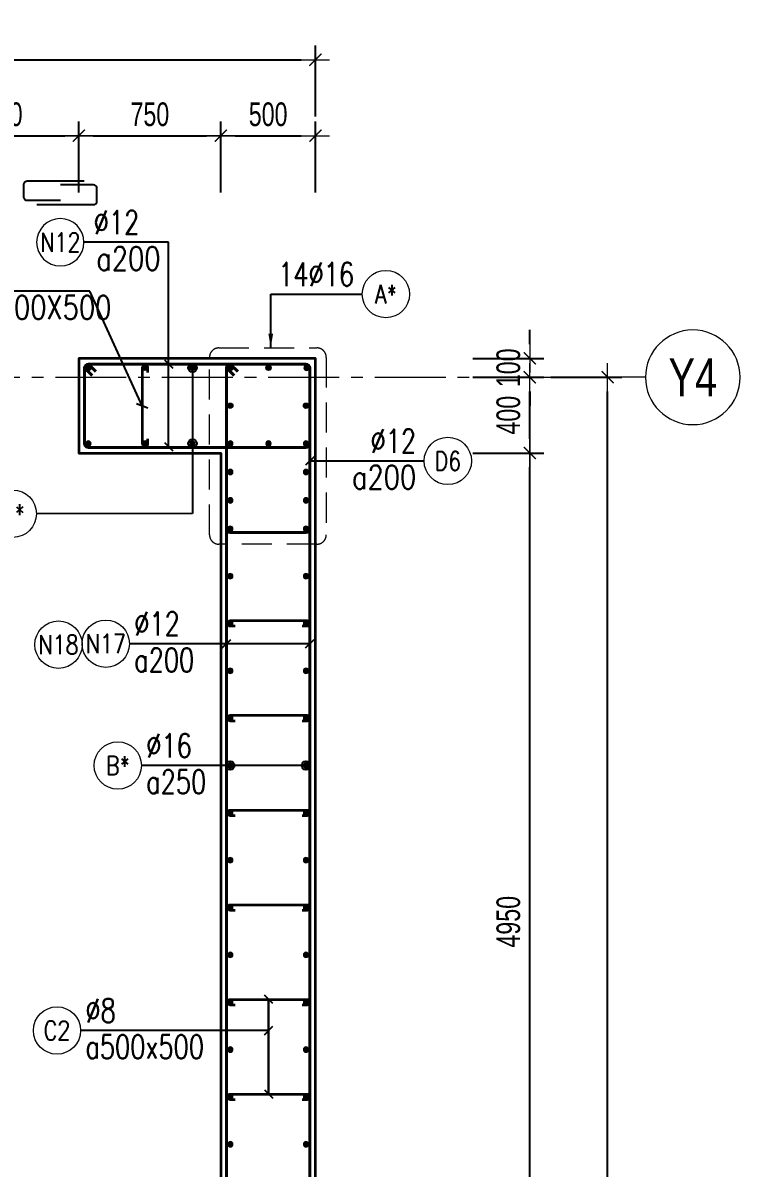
# Model space of a CAD drawing. Header units: millimetres. Extents: x 738475 to 1279438, y -34239 to 156422.
# Drawn here: x 1074526 to 1078316, y 92980 to 99027 of the extents above; entities that cross this region are included whole.
import ezdxf
from ezdxf.enums import TextEntityAlignment as Align

# ---------------------------------------------------------------- set-up
doc = ezdxf.new("R2010")
doc.units = ezdxf.units.MM
doc.header["$MEASUREMENT"] = 0
for name, pattern in [('HIDDEN2', [4.7625, 3.175, -1.5875]), ('HT_Dim Grid$0$CENTER2', [1.125, 0.75, -0.125, 0.125, -0.125]), ('HT_Grid$0$CENTER2', [1.125, 0.75, -0.125, 0.125, -0.125])]:
    doc.linetypes.add(name, pattern=pattern)
doc.layers.get('0').update_dxf_attribs({"lineweight": 20})
doc.layers.get('Defpoints').update_dxf_attribs({"color": 151, "lineweight": 9})
for name, color, linetype, lineweight in [('HT_Dim Grid$0$NDC_S_AXIS', 5, 'HT_Dim Grid$0$CENTER2', 13), ('HT_Dim Grid$0$NDC_S_SYMBOL', 1, 'Continuous', 15), ('HT_Dim Grid$0$NDC_S_TEXT SYMBOL', 7, 'Continuous', 20), ('HT_Grid$0$NDC_S_AXIS', 5, 'HT_Grid$0$CENTER2', 13), ('KC-LEADER', 153, 'Continuous', 18), ('KC-THEP', 6, 'Continuous', 40), ('NDC_S_DIM', 1, 'Continuous', 15), ('NDC_S_HIDDEN', 8, 'HIDDEN2', 13), ('NDC_S_LEADER', 1, 'Continuous', 15), ('NDC_S_REBAR', 4, 'Continuous', 35), ('NDC_S_STIRRUP', 4, 'Continuous', 40), ('NDC_S_VN TEXT', 7, 'Continuous', 20), ('NDC_S_WALL', 6, 'Continuous', 35)]:
    doc.layers.add(name, color=color, linetype=linetype, lineweight=lineweight)
doc.layers.add('Leader', color=6, linetype='Continuous')
doc.layers.add('Ligature', color=1, linetype='Continuous')
doc.styles.add('HT_Dim Grid$0$NDC_ANNO', font='', dxfattribs={"width": 0.8})
doc.styles.add('NDC_DIM', font='', dxfattribs={"width": 0.75})
doc.styles.add('NDC_EN TXT', font='romans.shx', dxfattribs={"width": 0.8})
doc.styles.get('HT_Dim Grid$0$NDC_ANNO').set_extended_font_data('Dotum')
doc.styles.get('NDC_DIM').set_extended_font_data('Dotum')
doc.dimstyles.new('NDC_dim_30', dxfattribs={"dimscale": 30, "dimtxt": 2.5, "dimasz": 1.5, "dimexe": 1.5, "dimexo": 2.5, "dimgap": 1, "dimtad": 1, "dimdec": 0, "dimzin": 0, "dimdsep": 46, "dimtxsty": 'NDC_DIM', "dimblk": 'DIMMARK', "dimcen": 0.09, "dimdle": 1.2, "dimclrd": 1, "dimclre": 1, "dimclrt": 3, "dimadec": 0, "dimazin": 0, "dimtfac": 1, "dimtdec": 0, "dimtix": 1, "dimtofl": 0, "dimtmove": 0, "dimatfit": 3, "dimfxl": 6, "dimfxlon": 1, "dimtolj": 1, "dimtzin": 0, "dimarcsym": 0})
doc.dimstyles.new('NDC_dim_50', dxfattribs={"dimscale": 50, "dimtxt": 2.5, "dimasz": 1.5, "dimexe": 1.5, "dimexo": 2.5, "dimgap": 1, "dimtad": 1, "dimdec": 0, "dimzin": 0, "dimdsep": 46, "dimtxsty": 'NDC_DIM', "dimblk": 'DIMMARK', "dimcen": 0.09, "dimdle": 1.2, "dimclrd": 1, "dimclre": 1, "dimclrt": 3, "dimadec": 0, "dimazin": 0, "dimtfac": 1, "dimtdec": 0, "dimtix": 1, "dimtofl": 0, "dimtmove": 0, "dimatfit": 3, "dimfxl": 6, "dimfxlon": 1, "dimtolj": 1, "dimtzin": 0, "dimarcsym": 0})

# ---------------------------------------------------------------- blocks, each defined once
blk = doc.blocks.new('THEP')
at = {"layer": 'KC-LEADER', "color": 6}
blk.add_circle((0, 0), 14, dxfattribs=at)
at = {"layer": 'KC-THEP'}
for p, q in [((-14, 0), (14, 0)), ((9.9, 9.9), (-9.9, -9.9)), ((-9.9, 9.9), (9.9, -9.9)), ((0, 14), (0, -14))]:
    blk.add_line(p, q, dxfattribs=at)
blk = doc.blocks.new('*U10')
blk.add_circle((2.5, 0), 2.5)
at = {"layer": 'NDC_S_VN TEXT', "color": 3, "style": 'NDC_EN TXT'}
for tag, width, p in [('DK2', 0.75, (-0.85, 0.85)), ('KC2', 0.8, (-0.85, -2.97))]:
    blk.add_attdef(tag, text='', height=2.5, dxfattribs=dict(at, width=width)).set_placement(p, align=Align.RIGHT)
at = {"layer": 'NDC_S_VN TEXT', "color": 7, "style": 'NDC_EN TXT', "width": 0.8}
blk.add_attdef('SH3', text='', height=2, dxfattribs=at).set_placement((2.5, 0), align=Align.MIDDLE)
blk = doc.blocks.new('DIMMARK')
at = {"layer": 'NDC_S_DIM', "color": 1}
blk.add_line((-1.5, 0), (1, 0), dxfattribs=at)
at = {"layer": 'NDC_S_DIM', "color": 2, "const_width": 0.1}
blk.add_lwpolyline([(-0.424, -0.424), (0.424, 0.424)], dxfattribs=at)
blk = doc.blocks.new('*U9')
blk.add_circle((2.5, 0), 2.5)
at = {"layer": 'NDC_S_VN TEXT', "color": 3, "style": 'NDC_EN TXT', "width": 0.75}
blk.add_attdef('DK2', text='', height=2.5, dxfattribs=at).set_placement((-0.85, 0.85), align=Align.RIGHT)
at = {"layer": 'NDC_S_VN TEXT', "color": 7, "style": 'NDC_EN TXT', "width": 0.8}
blk.add_attdef('SH3', text='', height=2, dxfattribs=at).set_placement((2.5, 0), align=Align.MIDDLE)
blk = doc.blocks.new('A$C72321851')
at = {"layer": 'Ligature'}
for points in [[(-60.9, -129.3), (-60.9, 170.9, -0.414214), (-43.3, 188.5), (25.8, 188.5, -0.414214), (43.4, 170.9), (43.4, -4.3)], [(-39.7, -4.3), (-39.7, -179.5, 0.414214), (-22.1, -197.1), (47, -197.1, 0.414214), (64.6, -179.5), (64.6, 120.7)]]:
    blk.add_lwpolyline(points, format="xyb", dxfattribs=at)
blk = doc.blocks.new('*U11')
blk.add_circle((-2.5, 0), 2.5)
at = {"layer": 'NDC_S_VN TEXT', "color": 3, "style": 'NDC_EN TXT', "width": 0.75}
for tag, p in [('DK1', (0.5, 0.85)), ('KC1', (0.5, -2.97))]:
    blk.add_attdef(tag, p, '', height=2.5, dxfattribs=at)
at = {"layer": 'NDC_S_VN TEXT', "color": 7, "style": 'NDC_EN TXT', "width": 0.8}
blk.add_attdef('SH2', text='', height=2, dxfattribs=at).set_placement((-2.5, 0), align=Align.MIDDLE)
blk = doc.blocks.new('*U12')
blk.add_circle((-2.5, 0), 2.5)
at = {"layer": 'NDC_S_VN TEXT', "color": 3, "style": 'NDC_EN TXT', "width": 0.75}
for tag, p in [('DK1', (0.5, 0.85)), ('KC1', (0.5, -2.97))]:
    blk.add_attdef(tag, p, '', height=2.5, dxfattribs=at)
at = {"layer": 'NDC_S_VN TEXT', "color": 7, "style": 'NDC_EN TXT', "width": 0.8}
blk.add_attdef('SH2', text='', height=2, dxfattribs=at).set_placement((-2.5, 0), align=Align.MIDDLE)
blk = doc.blocks.new('*D1254')
at = {"layer": 'Defpoints', "color": 0, "ltscale": 200, "transparency": 16777216}
for p in [(1074821.7, 98431.5), (1074021.7, 96755.8), (1074821.7, 96755.8)]:
    blk.add_point(p, dxfattribs=at)
at = {"layer": 'NDC_S_DIM', "color": 1, "lineweight": -2, "ltscale": 200, "transparency": 16777216}
for p, q in [((1074021.7, 98131.5), (1074021.7, 98506.5)), ((1074821.7, 98131.5), (1074821.7, 98506.5)), ((1074096.7, 98431.5), (1074746.7, 98431.5))]:
    blk.add_line(p, q, dxfattribs=at)
at = {"layer": 'NDC_S_DIM', "color": 1, "lineweight": -2, "ltscale": 200, "transparency": 16777216, "xscale": 75, "yscale": 75, "zscale": 75, "rotation": 180}
blk.add_blockref('DIMMARK', (1074021.7, 98431.5), dxfattribs=at)
at = {"layer": 'NDC_S_DIM', "color": 1, "lineweight": -2, "ltscale": 200, "transparency": 16777216, "xscale": 75, "yscale": 75, "zscale": 75}
blk.add_blockref('DIMMARK', (1074821.7, 98431.5), dxfattribs=at)
at = {"layer": 'NDC_S_DIM', "color": 3, "ltscale": 200, "transparency": 16777216, "insert": (1074421.7, 98544.1), "char_height": 125, "attachment_point": 5, "style": 'NDC_DIM'}
blk.add_mtext('\\A1;800', dxfattribs=at)
blk = doc.blocks.new('*D1255')
at = {"layer": 'Defpoints', "color": 0, "ltscale": 200, "transparency": 16777216}
for p in [(1075571.7, 98431.5), (1074821.7, 96755.8), (1075571.7, 96755.8)]:
    blk.add_point(p, dxfattribs=at)
at = {"layer": 'NDC_S_DIM', "color": 1, "lineweight": -2, "ltscale": 200, "transparency": 16777216}
for p, q in [((1074821.7, 98131.5), (1074821.7, 98506.5)), ((1075571.7, 98131.5), (1075571.7, 98506.5)), ((1074896.7, 98431.5), (1075496.7, 98431.5))]:
    blk.add_line(p, q, dxfattribs=at)
at = {"layer": 'NDC_S_DIM', "color": 1, "lineweight": -2, "ltscale": 200, "transparency": 16777216, "xscale": 75, "yscale": 75, "zscale": 75, "rotation": 180}
blk.add_blockref('DIMMARK', (1074821.7, 98431.5), dxfattribs=at)
at = {"layer": 'NDC_S_DIM', "color": 1, "lineweight": -2, "ltscale": 200, "transparency": 16777216, "xscale": 75, "yscale": 75, "zscale": 75}
blk.add_blockref('DIMMARK', (1075571.7, 98431.5), dxfattribs=at)
at = {"layer": 'NDC_S_DIM', "color": 3, "ltscale": 200, "transparency": 16777216, "insert": (1075196.7, 98544.1), "char_height": 125, "attachment_point": 5, "style": 'NDC_DIM'}
blk.add_mtext('\\A1;750', dxfattribs=at)
blk = doc.blocks.new('*D1256')
at = {"layer": 'Defpoints', "color": 0, "ltscale": 200, "transparency": 16777216}
for p in [(1076071.7, 98431.5), (1075571.7, 96755.8), (1076071.7, 96714.1)]:
    blk.add_point(p, dxfattribs=at)
at = {"layer": 'NDC_S_DIM', "color": 1, "lineweight": -2, "ltscale": 200, "transparency": 16777216}
for p, q in [((1075571.7, 98131.5), (1075571.7, 98506.5)), ((1076071.7, 98131.5), (1076071.7, 98506.5)), ((1075646.7, 98431.5), (1075996.7, 98431.5))]:
    blk.add_line(p, q, dxfattribs=at)
at = {"layer": 'NDC_S_DIM', "color": 1, "lineweight": -2, "ltscale": 200, "transparency": 16777216, "xscale": 75, "yscale": 75, "zscale": 75, "rotation": 180}
blk.add_blockref('DIMMARK', (1075571.7, 98431.5), dxfattribs=at)
at = {"layer": 'NDC_S_DIM', "color": 1, "lineweight": -2, "ltscale": 200, "transparency": 16777216, "xscale": 75, "yscale": 75, "zscale": 75}
blk.add_blockref('DIMMARK', (1076071.7, 98431.5), dxfattribs=at)
at = {"layer": 'NDC_S_DIM', "color": 3, "ltscale": 200, "transparency": 16777216, "insert": (1075821.7, 98544.1), "char_height": 125, "attachment_point": 5, "style": 'NDC_DIM'}
blk.add_mtext('\\A1;500', dxfattribs=at)
blk = doc.blocks.new('*D1266')
at = {"layer": 'Defpoints', "color": 0, "ltscale": 200, "transparency": 16777216}
for p in [(1075571.7, 96755.8), (1077204, 96755.8), (1075571.7, 91805.8)]:
    blk.add_point(p, dxfattribs=at)
at = {"layer": 'NDC_S_DIM', "color": 1, "lineweight": -2, "ltscale": 200, "transparency": 16777216}
for p, q in [((1076904, 96755.8), (1077279, 96755.8)), ((1077204, 91880.8), (1077204, 96680.8)), ((1076904, 91805.8), (1077279, 91805.8))]:
    blk.add_line(p, q, dxfattribs=at)
at = {"layer": 'NDC_S_DIM', "color": 1, "lineweight": -2, "ltscale": 200, "transparency": 16777216, "xscale": 75, "yscale": 75, "zscale": 75}
for p, rotation in [((1077204, 96755.8), 90), ((1077204, 91805.8), 270)]:
    blk.add_blockref('DIMMARK', p, dxfattribs=dict(at, rotation=rotation))
at = {"layer": 'NDC_S_DIM', "color": 3, "ltscale": 200, "transparency": 16777216, "insert": (1077091.4, 94280.8), "char_height": 125, "attachment_point": 5, "rotation": 90, "style": 'NDC_DIM'}
blk.add_mtext('\\A1;4950', dxfattribs=at)
blk = doc.blocks.new('*D1267')
at = {"layer": 'Defpoints', "color": 0, "ltscale": 200, "transparency": 16777216}
for p in [(1075571.7, 97155.8), (1077204, 97155.8), (1075571.7, 96755.8)]:
    blk.add_point(p, dxfattribs=at)
at = {"layer": 'NDC_S_DIM', "color": 1, "lineweight": -2, "ltscale": 200, "transparency": 16777216}
for p, q in [((1076904, 97155.8), (1077279, 97155.8)), ((1077204, 96830.8), (1077204, 97080.8)), ((1076904, 96755.8), (1077279, 96755.8))]:
    blk.add_line(p, q, dxfattribs=at)
at = {"layer": 'NDC_S_DIM', "color": 1, "lineweight": -2, "ltscale": 200, "transparency": 16777216, "xscale": 75, "yscale": 75, "zscale": 75}
for p, rotation in [((1077204, 97155.8), 90), ((1077204, 96755.8), 270)]:
    blk.add_blockref('DIMMARK', p, dxfattribs=dict(at, rotation=rotation))
at = {"layer": 'NDC_S_DIM', "color": 3, "ltscale": 200, "transparency": 16777216, "insert": (1077091.4, 96955.8), "char_height": 125, "attachment_point": 5, "rotation": 90, "style": 'NDC_DIM'}
blk.add_mtext('\\A1;400', dxfattribs=at)
blk = doc.blocks.new('*D1268')
at = {"layer": 'Defpoints', "color": 0, "ltscale": 200, "transparency": 16777216}
for p in [(1076865.1, 97155.8), (1077615.7, 97155.8), (1076865.1, 88155.8)]:
    blk.add_point(p, dxfattribs=at)
at = {"layer": 'NDC_S_DIM', "color": 1, "lineweight": -2, "ltscale": 200, "transparency": 16777216}
for p, q in [((1077315.7, 97155.8), (1077690.7, 97155.8)), ((1077615.7, 88230.8), (1077615.7, 97080.8)), ((1077315.7, 88155.8), (1077690.7, 88155.8))]:
    blk.add_line(p, q, dxfattribs=at)
at = {"layer": 'NDC_S_DIM', "color": 1, "lineweight": -2, "ltscale": 200, "transparency": 16777216, "xscale": 75, "yscale": 75, "zscale": 75}
for p, rotation in [((1077615.7, 97155.8), 90), ((1077615.7, 88155.8), 270)]:
    blk.add_blockref('DIMMARK', p, dxfattribs=dict(at, rotation=rotation))
at = {"layer": 'NDC_S_DIM', "color": 3, "ltscale": 200, "transparency": 16777216, "insert": (1077503.1, 92655.8), "char_height": 125, "attachment_point": 5, "rotation": 90, "style": 'NDC_DIM'}
blk.add_mtext('\\A1;9000', dxfattribs=at)
blk = doc.blocks.new('*U20')
at = {"layer": 'HT_Dim Grid$0$NDC_S_SYMBOL'}
blk.add_line((5, 0), (9, 0), dxfattribs=at)
blk.add_circle((0, 0), 5, dxfattribs=at)
at = {"layer": 'HT_Dim Grid$0$NDC_S_TEXT SYMBOL', "color": 7, "style": 'HT_Dim Grid$0$NDC_ANNO', "width": 0.8}
blk.add_attdef('GRID', text='', height=4, rotation=270, dxfattribs=at).set_placement((0, 0), align=Align.MIDDLE)
blk = doc.blocks.new('*D1269')
at = {"layer": 'Defpoints', "color": 0, "ltscale": 200, "transparency": 16777216}
for p in [(1075978.5, 97255.8), (1077204, 97255.8), (1075571.7, 97155.8)]:
    blk.add_point(p, dxfattribs=at)
at = {"layer": 'NDC_S_DIM', "color": 1, "lineweight": -2, "ltscale": 200, "transparency": 16777216}
for p, q in [((1077204, 97330.8), (1077204, 97405.8)), ((1076904, 97255.8), (1077279, 97255.8)), ((1076904, 97155.8), (1077279, 97155.8)), ((1077204, 97080.8), (1077204, 97005.8))]:
    blk.add_line(p, q, dxfattribs=at)
at = {"layer": 'NDC_S_DIM', "color": 1, "lineweight": -2, "ltscale": 200, "transparency": 16777216, "xscale": 75, "yscale": 75, "zscale": 75}
for p, rotation in [((1077204, 97255.8), 270), ((1077204, 97155.8), 90)]:
    blk.add_blockref('DIMMARK', p, dxfattribs=dict(at, rotation=rotation))
at = {"layer": 'NDC_S_DIM', "color": 3, "ltscale": 200, "transparency": 16777216, "insert": (1077091.4, 97205.8), "char_height": 125, "attachment_point": 5, "rotation": 90, "style": 'NDC_DIM'}
blk.add_mtext('\\A1;100', dxfattribs=at)
blk = doc.blocks.new('*D1275')
at = {"layer": 'Defpoints', "color": 0, "ltscale": 200, "transparency": 16777216}
for p in [(1076071.7, 98832.6), (1067271.7, 98131.5), (1076071.7, 97255.8)]:
    blk.add_point(p, dxfattribs=at)
at = {"layer": 'NDC_S_DIM', "color": 1, "lineweight": -2, "ltscale": 200, "transparency": 16777216}
for p, q in [((1067271.7, 98532.6), (1067271.7, 98907.6)), ((1076071.7, 98532.6), (1076071.7, 98907.6)), ((1067346.7, 98832.6), (1075996.7, 98832.6))]:
    blk.add_line(p, q, dxfattribs=at)
at = {"layer": 'NDC_S_DIM', "color": 1, "lineweight": -2, "ltscale": 200, "transparency": 16777216, "xscale": 75, "yscale": 75, "zscale": 75, "rotation": 180}
blk.add_blockref('DIMMARK', (1067271.7, 98832.6), dxfattribs=at)
at = {"layer": 'NDC_S_DIM', "color": 1, "lineweight": -2, "ltscale": 200, "transparency": 16777216, "xscale": 75, "yscale": 75, "zscale": 75}
blk.add_blockref('DIMMARK', (1076071.7, 98832.6), dxfattribs=at)
at = {"layer": 'NDC_S_DIM', "color": 3, "ltscale": 200, "transparency": 16777216, "insert": (1071671.7, 98945.2), "char_height": 125, "attachment_point": 5, "style": 'NDC_DIM'}
blk.add_mtext('\\A1;8800', dxfattribs=at)

msp = doc.modelspace()

# ---------------------------------------------------------------- linework, layer by layer
msp.add_circle((1074713.915, 95743.91), 125)
at = {"layer": 'HT_Grid$0$NDC_S_AXIS', "ltscale": 500}
msp.add_line((1062322.297, 97155.785), (1077615.672, 97155.785), dxfattribs=at)
at = {"layer": 'NDC_S_HIDDEN', "ltscale": 50}
msp.add_lwpolyline([(1076079.074, 96274.512), (1075561.734, 96274.512, -0.41421356), (1075511.734, 96324.512), (1075511.734, 97260.988, -0.41421356), (1075561.734, 97310.988), (1076079.074, 97310.988, -0.41421356), (1076129.074, 97260.988), (1076129.074, 96324.512, -0.41421356)], format="xyb", close=True, dxfattribs=at)
at = {"layer": 'NDC_S_REBAR'}
for points in [[(1075186.673, 97180.785), (1075186.673, 97205.785, 1), (1075156.673, 97205.785), (1075156.673, 96805.785, 1), (1075186.673, 96805.785), (1075186.673, 96830.785)], [(1075646.673, 95840.785), (1075621.673, 95840.785, -1), (1075621.673, 95870.785), (1076027.141, 95870.785, -1), (1076027.141, 95840.785), (1076002.141, 95840.785)], [(1075646.673, 95340.785), (1075621.673, 95340.785, -1), (1075621.673, 95370.785), (1076027.141, 95370.785, -1), (1076027.141, 95340.785), (1076002.141, 95340.785)], [(1075646.673, 94840.785), (1075621.673, 94840.785, -1), (1075621.673, 94870.785), (1076027.141, 94870.785, -1), (1076027.141, 94840.785), (1076002.141, 94840.785)], [(1075646.673, 94340.785), (1075621.673, 94340.785, -1), (1075621.673, 94370.785), (1076027.141, 94370.785, -1), (1076027.141, 94340.785), (1076002.141, 94340.785)], [(1075646.673, 93840.785), (1075621.673, 93840.785, -1), (1075621.673, 93870.785), (1076027.141, 93870.785, -1), (1076027.141, 93840.785), (1076002.141, 93840.785)], [(1075646.673, 93340.785), (1075621.673, 93340.785, -1), (1075621.673, 93370.785), (1076027.141, 93370.785, -1), (1076027.141, 93340.785), (1076002.141, 93340.785)]]:
    msp.add_lwpolyline(points, format="xyb", dxfattribs=at)
at = {"layer": 'NDC_S_STIRRUP'}
for points in [[(1074911.673, 97185.785), (1074871.673, 97225.785, 0.41421356), (1074851.673, 97205.785), (1074851.673, 96805.785, 0.41421356), (1074871.673, 96785.785), (1076021.673, 96785.785, 0.41421356), (1076041.673, 96805.785), (1076041.673, 97205.785, 0.41421356), (1076021.673, 97225.785), (1074871.673, 97225.785, 0.41421356), (1074851.673, 97205.785), (1074891.673, 97165.785)], [(1075641.673, 97165.785), (1075601.673, 97205.785, -0.41421356), (1075621.673, 97225.785), (1076021.673, 97225.785, -0.41421356), (1076041.673, 97205.785), (1076041.673, 96355.968, -0.41421356), (1076021.673, 96335.968), (1075621.673, 96335.968, -0.41421356), (1075601.673, 96355.968), (1075601.673, 97205.785, -0.41421356), (1075621.673, 97225.785), (1075661.673, 97185.785)], [(1075641.673, 97165.785), (1075601.673, 97205.785, -0.41421356), (1075621.673, 97225.785), (1076021.673, 97225.785, -0.41421356), (1076041.673, 97205.785), (1076041.673, 88105.785, -0.41421356), (1076021.673, 88085.785), (1075621.673, 88085.785, -0.41421356), (1075601.673, 88105.785), (1075601.673, 97205.785, -0.41421356), (1075621.673, 97225.785), (1075661.673, 97185.785)]]:
    msp.add_lwpolyline(points, format="xyb", dxfattribs=at)
at = {"layer": 'NDC_S_WALL'}
msp.add_lwpolyline([(1070271.673, 94405.785), (1073071.673, 94405.785), (1073071.673, 89955.785), (1074171.673, 89955.785), (1074171.673, 90155.785), (1073371.673, 90155.785), (1073371.673, 91605.785), (1075571.673, 91605.785), (1075571.673, 88555.785), (1075571.673, 88555.785), (1075571.673, 88055.785), (1076071.673, 88055.785), (1076071.673, 94925.785), (1076071.673, 94925.785), (1076071.673, 95225.785), (1076071.673, 95225.785), (1076071.673, 96755.785), (1076071.673, 96755.785), (1076071.673, 97255.785), (1074821.673, 97255.785), (1074821.673, 96755.785), (1075571.673, 96755.785), (1075571.673, 91805.785), (1073371.673, 91805.785)], dxfattribs=at)

# ---------------------------------------------------------------- block references
at = {"layer": 'HT_Dim Grid$0$NDC_S_AXIS'}
ref = msp.add_blockref('*U20', (1078065.672, 97155.785), dxfattribs=dict(at, xscale=-50, yscale=50, zscale=50))
ref.add_attrib('GRID', 'Y4', dxfattribs={"layer": 'HT_Dim Grid$0$NDC_S_TEXT SYMBOL', "color": 7, "height": 200, "style": 'HT_Dim Grid$0$NDC_ANNO', "width": 0.8}).set_placement((1078065.672, 97155.785), align=Align.MIDDLE)
at = {"layer": 'KC-THEP', "rotation": 9.668564436380946}
for p in [(1074871.673, 97205.785), (1075171.673, 97205.785), (1075421.673, 97205.785), (1075621.673, 97205.785), (1075823.429, 97205.785), (1075621.673, 97005.785), (1076021.673, 97005.785)]:
    msp.add_blockref('THEP', p, dxfattribs=at)
at = {"layer": 'KC-THEP', "xscale": -1, "rotation": 170.331435563619}
for p in [(1076025.185, 97205.785), (1074871.673, 96805.785), (1075171.673, 96805.785), (1075421.673, 96805.785), (1075621.673, 96805.785), (1075823.429, 96805.785), (1076021.673, 96805.785), (1075621.673, 96655.785), (1076021.673, 96655.785), (1075621.673, 96505.785), (1076021.673, 96505.785), (1075621.673, 96355.785), (1076021.673, 96355.785), (1075621.673, 96105.785), (1076021.673, 96105.785), (1075621.673, 95855.785), (1076021.673, 95855.785), (1075621.673, 95605.785), (1076021.673, 95605.785), (1075621.673, 95355.785), (1076021.673, 95355.785), (1075621.673, 95105.785), (1076021.673, 95105.785), (1075621.673, 94855.785), (1076021.673, 94855.785), (1075621.673, 94605.785), (1076021.673, 94605.785), (1075621.673, 94355.785), (1076021.673, 94355.785), (1075621.673, 94105.785), (1076021.673, 94105.785), (1075621.673, 93855.785), (1076021.673, 93855.785), (1075621.673, 93605.785), (1076021.673, 93605.785), (1075621.673, 93355.785), (1076021.673, 93355.785), (1075621.673, 93105.785), (1076021.673, 93105.785)]:
    msp.add_blockref('THEP', p, dxfattribs=at)
at = {"layer": 'Leader', "xscale": -1, "rotation": 270.0000000000001}
msp.add_blockref('A$C72321851', (1074728.462, 98128.414), dxfattribs=at)
at = {"layer": 'NDC_S_VN TEXT'}
ref = msp.add_blockref('*U10', (1074848.472, 97868.822), dxfattribs=dict(at, xscale=-50, yscale=50, zscale=50))
ref.add_attrib('SH3', 'N12', dxfattribs={"color": 7, "height": 100, "style": 'NDC_EN TXT', "width": 0.8}).set_placement((1074723.472, 97868.822), align=Align.MIDDLE)
ref.add_attrib('DK2', '%%C12', dxfattribs={"color": 3, "height": 125, "style": 'NDC_EN TXT', "width": 0.75}).set_placement((1075140.972, 97911.097), align=Align.RIGHT)
ref.add_attrib('KC2', 'a200', dxfattribs={"color": 3, "height": 125, "style": 'NDC_EN TXT', "width": 0.8}).set_placement((1075252.877, 97720.195), align=Align.RIGHT)
ref = msp.add_blockref('*U10', (1074207.831, 97610.818), dxfattribs=dict(at, xscale=-50, yscale=50, zscale=50))
ref.add_attrib('SH3', 'C2', dxfattribs={"color": 7, "height": 100, "style": 'NDC_EN TXT', "width": 0.8}).set_placement((1074082.831, 97610.818), align=Align.MIDDLE)
ref.add_attrib('DK2', '%%c8', dxfattribs={"color": 3, "height": 125, "style": 'NDC_EN TXT', "width": 0.75}).set_placement((1074411.045, 97653.093), align=Align.RIGHT)
ref.add_attrib('KC2', 'a500X500', dxfattribs={"color": 3, "height": 125, "style": 'NDC_EN TXT', "width": 0.8}).set_placement((1074993.188, 97462.19), align=Align.RIGHT)
at = {"layer": 'NDC_S_VN TEXT', "xscale": 50, "yscale": 50, "zscale": 50}
for name, p, values in [('*U9', (1076318.674, 97594.926), {'SH3': 'A*', 'DK2': '14%%C16'}), ('*U10', (1076646.229, 96714.281), {'SH3': 'D6', 'DK2': '%%C12', 'KC2': 'a200'}), ('*U10', (1074347.517, 96435.41), {'SH3': 'B*', 'DK2': '%%C16', 'KC2': 'a250'}), ('*U11', (1075088.858, 95749.078), {'SH2': 'N17', 'DK1': '%%C12', 'KC1': 'a200'}), ('*U11', (1075152.325, 95105.785), {'SH2': 'B*', 'DK1': '%%C16', 'KC1': 'a250'}), ('*U12', (1074831.066, 93706.423), {'SH2': 'C2', 'DK1': '%%c8', 'KC1': 'a500x500'})]:
    msp.add_blockref(name, p, dxfattribs=at).add_auto_attribs(values)

# ---------------------------------------------------------------- texts
at = {"layer": 'NDC_S_VN TEXT', "color": 7, "style": 'NDC_EN TXT', "width": 0.8}
msp.add_attdef('N18', text='3', height=100, dxfattribs=at).set_placement((1074713.915, 95743.91), align=Align.MIDDLE)

# ---------------------------------------------------------------- dimensions: what is measured, and where the dimension line sits
at = {"layer": 'NDC_S_DIM', "ltscale": 200}
for base, p1, p2, picture, middle in [((1076071.673, 98832.63), (1067271.673, 98131.499), (1076071.673, 97255.785), '*D1275', (1071671.673, 98945.214)), ((1074821.673, 98431.499), (1074021.673, 96755.785), (1074821.673, 96755.785), '*D1254', (1074421.673, 98544.084)), ((1075571.673, 98431.499), (1074821.673, 96755.785), (1075571.673, 96755.785), '*D1255', (1075196.673, 98544.084)), ((1076071.673, 98431.499), (1075571.673, 96755.785), (1076071.673, 96714.1), '*D1256', (1075821.673, 98544.084))]:
    dim = msp.add_linear_dim(base=base, p1=p1, p2=p2, dimstyle='NDC_dim_50', override={"dimtmove": 1}, dxfattribs=at)
    dim.commit()
    dim.dimension.update_dxf_attribs({"geometry": picture, "text_midpoint": middle})
for base, p1, p2, picture, middle in [((1077204.017, 97255.785), (1075571.673, 97155.785), (1075978.531, 97255.785), '*D1269', (1077091.433, 97205.785)), ((1077204.017, 97155.785), (1075571.673, 96755.785), (1075571.673, 97155.785), '*D1267', (1077091.433, 96955.785)), ((1077204.017, 96755.785), (1075571.673, 91805.785), (1075571.673, 96755.785), '*D1266', (1077091.433, 94280.785))]:
    dim = msp.add_linear_dim(base=base, p1=p1, p2=p2, angle=90, dimstyle='NDC_dim_50', override={"dimtmove": 1}, dxfattribs=at)
    dim.commit()
    dim.dimension.update_dxf_attribs({"geometry": picture, "text_midpoint": middle})
dim = msp.add_linear_dim(base=(1077615.672, 97155.785), p1=(1076865.13, 88155.785), p2=(1076865.13, 97155.785), angle=90, dimstyle='NDC_dim_50', dxfattribs=at)
dim.commit()
dim.dimension.update_dxf_attribs({"geometry": '*D1268', "text_midpoint": (1077503.087, 92655.785)})

# ---------------------------------------------------------------- leaders
at = {"layer": 'NDC_S_LEADER'}
for points, dimstyle, override in [([(1075295.908, 96789.223), (1075295.908, 97868.641), (1074848.472, 97868.641)], 'NDC_dim_30', {"dimgap": 1, "dimtad": 0, "dimldrblk": 'Oblique'}), ([(1075295.908, 97225.785), (1075295.908, 97868.641), (1074848.472, 97868.641)], 'NDC_dim_30', {"dimtad": 0, "dimldrblk": 'Oblique'}), ([(1075156.673, 97005.785), (1074879.366, 97610.817), (1074207.831, 97610.817)], 'NDC_dim_30', {"dimtad": 0, "dimldrblk": 'Oblique'}), ([(1075835.494, 97310.988), (1075835.494, 97594.926), (1076318.674, 97594.926)], 'NDC_dim_50', {"dimtad": 0}), ([(1075421.673, 97205.785), (1075421.673, 96437.098), (1074597.517, 96435.41)], 'NDC_dim_30', {"dimtad": 0, "dimldrblk": 'Origin'}), ([(1075421.673, 96805.785), (1075421.673, 96437.098), (1074597.517, 96435.41)], 'NDC_dim_30', {"dimtad": 0, "dimldrblk": 'Origin'}), ([(1076041.673, 96714.1), (1076646.229, 96714.1)], 'NDC_dim_30', {"dimtad": 0, "dimldrblk": 'Oblique'}), ([(1076041.673, 95748.897), (1075088.858, 95748.897)], 'NDC_dim_30', {"dimtad": 0, "dimldrblk": 'Oblique'}), ([(1075601.673, 95748.897), (1075088.858, 95748.897)], 'NDC_dim_30', {"dimtad": 0, "dimldrblk": 'Oblique'}), ([(1076021.673, 95105.785), (1075152.325, 95105.785)], 'NDC_dim_30', {"dimtad": 0, "dimldrblk": 'Origin'}), ([(1075621.272, 95105.785), (1075152.325, 95105.785)], 'NDC_dim_30', {"dimtad": 0, "dimldrblk": 'Origin'}), ([(1075824.379, 93870.785), (1075824.379, 93370.785)], 'NDC_dim_30', {"dimtad": 0, "dimldrblk": 'Oblique'}), ([(1075824.379, 93370.785), (1075824.379, 93870.785)], 'NDC_dim_30', {"dimtad": 0, "dimldrblk": 'Oblique'}), ([(1075824.379, 93706.422), (1074831.066, 93706.422)], 'NDC_dim_30', {"dimtad": 0, "dimldrblk": 'Oblique'})]:
    msp.add_leader(points, dimstyle=dimstyle, override=override, dxfattribs=at)

doc.saveas('drawing.dxf')
